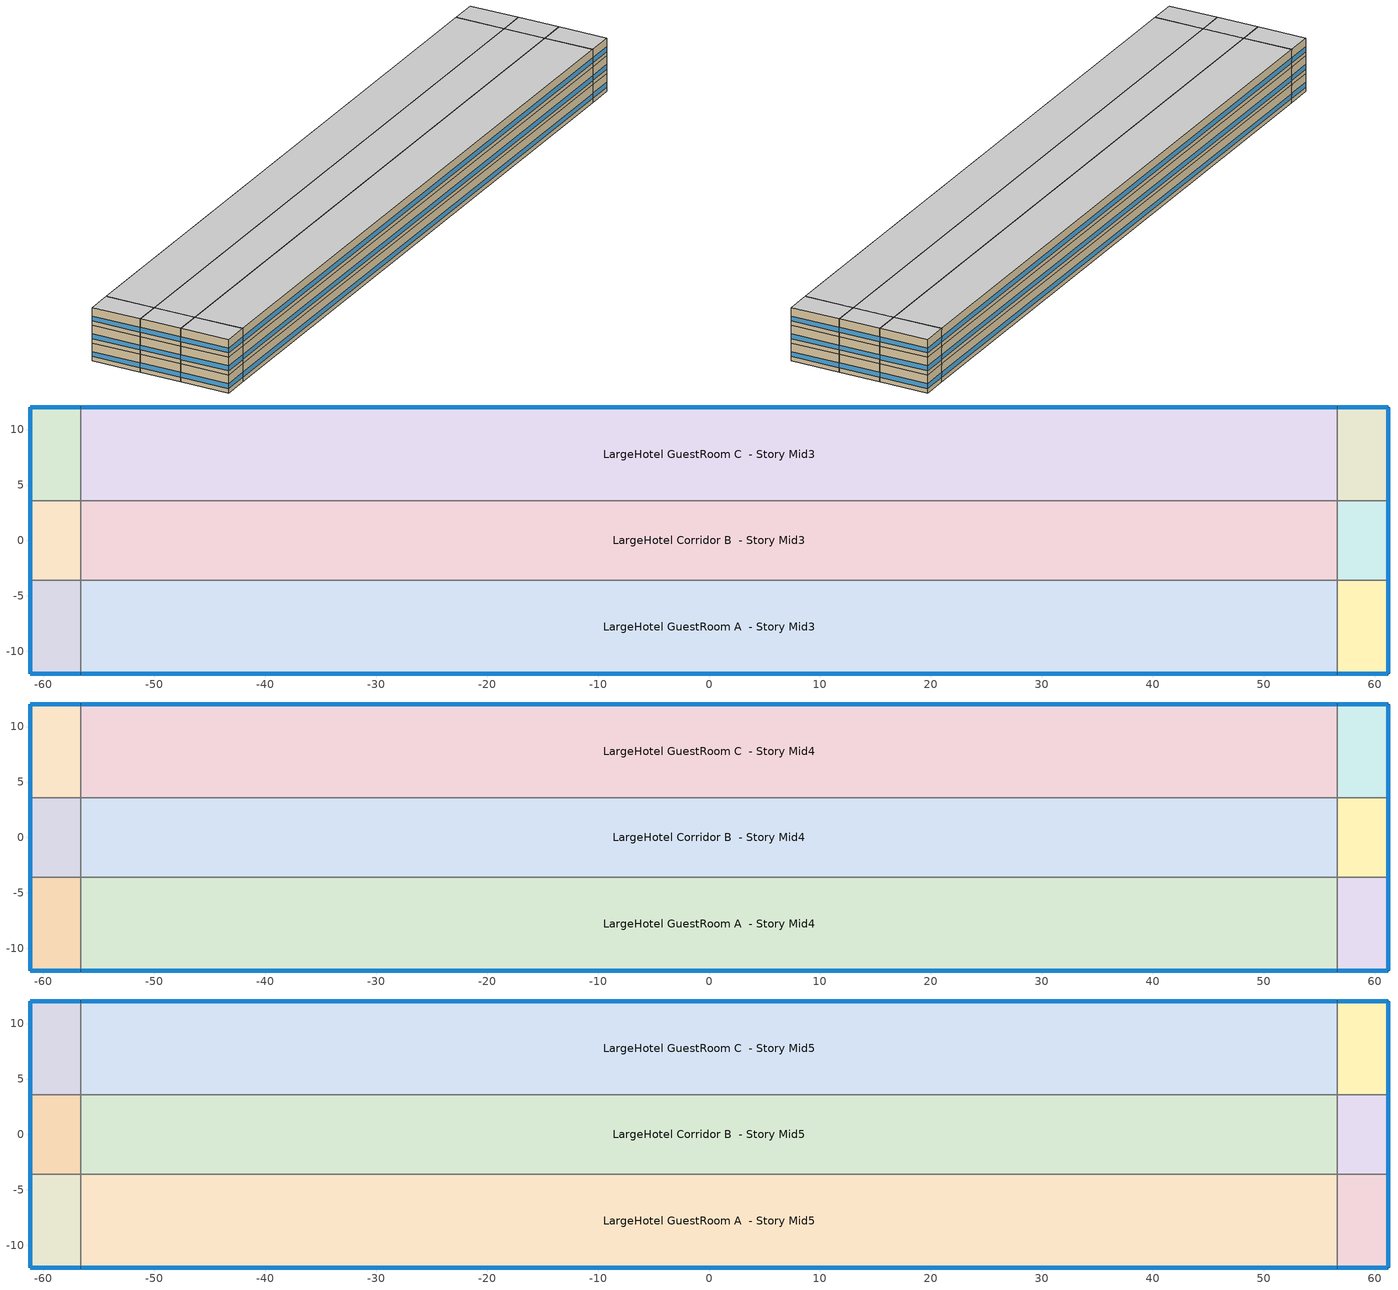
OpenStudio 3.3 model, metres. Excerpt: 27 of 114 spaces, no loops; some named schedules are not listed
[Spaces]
LargeHotel GuestRoom A end_a - Story Mid3
 floor adiabatic (LargeHotel Interior Floor): -61.2,-12 -61.2,-3.57 -56.62,-3.57 -56.62,-12 z9.14
 wall outside: -61.2,-3.57 -61.2,-12 -56.62,-12 z9.14:12.19
 wall to LargeHotel Corridor B end_a - Story Mid3: -56.62,-3.57 -61.2,-3.57 z9.14:12.19
 wall to LargeHotel GuestRoom A  - Story Mid3: -56.62,-12 -56.62,-3.57 z9.14:12.19
 window: -61.2,-3.6 -61.2,-11.97 z9.91:10.73; -61.17,-12 -56.65,-12 z9.91:10.74
 ceiling adiabatic (LargeHotel Interior Ceiling): -56.62,-12 -56.62,-3.57 -61.2,-3.57 -61.2,-12 z12.19
LargeHotel Corridor B end_a - Story Mid3
 floor adiabatic (LargeHotel Interior Floor): -61.2,-3.57 -61.2,3.57 -56.62,3.57 -56.62,-3.57 z9.14
 wall outside: -61.2,3.57 -61.2,-3.57 z9.14:12.19
 wall to LargeHotel GuestRoom C end_a - Story Mid3: -56.62,3.57 -61.2,3.57 z9.14:12.19
 wall to LargeHotel Corridor B  - Story Mid3: -56.62,-3.57 -56.62,3.57 z9.14:12.19
 window: -61.2,3.54 -61.2,-3.54 z9.91:10.73
 ceiling adiabatic (LargeHotel Interior Ceiling): -56.62,-3.57 -56.62,3.57 -61.2,3.57 -61.2,-3.57 z12.19
LargeHotel GuestRoom C end_a - Story Mid3
 floor adiabatic (LargeHotel Interior Floor): -61.2,3.57 -61.2,12 -56.62,12 -56.62,3.57 z9.14
 wall outside: -56.62,12 -61.2,12 -61.2,3.57 z9.14:12.19
 wall to LargeHotel GuestRoom C  - Story Mid3: -56.62,3.57 -56.62,12 z9.14:12.19
 window: -61.2,11.97 -61.2,3.6 z9.91:10.73; -56.65,12 -61.17,12 z9.91:10.74
 ceiling adiabatic (LargeHotel Interior Ceiling): -56.62,3.57 -56.62,12 -61.2,12 -61.2,3.57 z12.19
LargeHotel GuestRoom A  - Story Mid3
 floor adiabatic (LargeHotel Interior Floor): -56.62,-12 -56.62,-3.57 56.62,-3.57 56.62,-12 z9.14
 wall outside: -56.62,-12 56.62,-12 z9.14:12.19
 wall to LargeHotel Corridor B  - Story Mid3: 56.62,-3.57 -56.62,-3.57 z9.14:12.19
 wall to LargeHotel GuestRoom A end_b - Story Mid3: 56.62,-12 56.62,-3.57 z9.14:12.19
 window: -56.6,-12 56.6,-12 z9.91:10.73
 ceiling adiabatic (LargeHotel Interior Ceiling): 56.62,-12 56.62,-3.57 -56.62,-3.57 -56.62,-12 z12.19
LargeHotel Corridor B  - Story Mid3
 floor adiabatic (LargeHotel Interior Floor): -56.62,-3.57 -56.62,3.57 56.62,3.57 56.62,-3.57 z9.14
 wall to LargeHotel GuestRoom C  - Story Mid3: 56.62,3.57 -56.62,3.57 z9.14:12.19
 wall to LargeHotel Corridor B end_b - Story Mid3: 56.62,-3.57 56.62,3.57 z9.14:12.19
 ceiling adiabatic (LargeHotel Interior Ceiling): 56.62,-3.57 56.62,3.57 -56.62,3.57 -56.62,-3.57 z12.19
LargeHotel GuestRoom C  - Story Mid3
 floor adiabatic (LargeHotel Interior Floor): -56.62,3.57 -56.62,12 56.62,12 56.62,3.57 z9.14
 wall outside: 56.62,12 -56.62,12 z9.14:12.19
 wall to LargeHotel GuestRoom C end_b - Story Mid3: 56.62,3.57 56.62,12 z9.14:12.19
 window: 56.6,12 -56.6,12 z9.91:10.73
 ceiling adiabatic (LargeHotel Interior Ceiling): 56.62,3.57 56.62,12 -56.62,12 -56.62,3.57 z12.19
LargeHotel GuestRoom A end_b - Story Mid3
 floor adiabatic (LargeHotel Interior Floor): 56.62,-12 56.62,-3.57 61.2,-3.57 61.2,-12 z9.14
 wall outside: 56.62,-12 61.2,-12 61.2,-3.57 z9.14:12.19
 wall to LargeHotel Corridor B end_b - Story Mid3: 61.2,-3.57 56.62,-3.57 z9.14:12.19
 window: 61.2,-11.97 61.2,-3.6 z9.91:10.73; 56.65,-12 61.17,-12 z9.91:10.74
 ceiling adiabatic (LargeHotel Interior Ceiling): 61.2,-12 61.2,-3.57 56.62,-3.57 56.62,-12 z12.19
LargeHotel Corridor B end_b - Story Mid3
 floor adiabatic (LargeHotel Interior Floor): 56.62,-3.57 56.62,3.57 61.2,3.57 61.2,-3.57 z9.14
 wall outside: 61.2,-3.57 61.2,3.57 z9.14:12.19
 wall to LargeHotel GuestRoom C end_b - Story Mid3: 61.2,3.57 56.62,3.57 z9.14:12.19
 window: 61.2,-3.54 61.2,3.54 z9.91:10.73
 ceiling adiabatic (LargeHotel Interior Ceiling): 61.2,-3.57 61.2,3.57 56.62,3.57 56.62,-3.57 z12.19
LargeHotel GuestRoom C end_b - Story Mid3
 floor adiabatic (LargeHotel Interior Floor): 56.62,3.57 56.62,12 61.2,12 61.2,3.57 z9.14
 wall outside: 61.2,3.57 61.2,12 56.62,12 z9.14:12.19
 window: 61.17,12 56.65,12 z9.91:10.74; 61.2,3.6 61.2,11.97 z9.91:10.73
 ceiling adiabatic (LargeHotel Interior Ceiling): 61.2,3.57 61.2,12 56.62,12 56.62,3.57 z12.19
LargeHotel GuestRoom A end_a - Story Mid4
 floor adiabatic (LargeHotel Interior Floor): -61.2,-12 -61.2,-3.57 -56.62,-3.57 -56.62,-12 z12.19
 wall outside: -61.2,-3.57 -61.2,-12 -56.62,-12 z12.19:15.24
 wall to LargeHotel Corridor B end_a - Story Mid4: -56.62,-3.57 -61.2,-3.57 z12.19:15.24
 wall to LargeHotel GuestRoom A  - Story Mid4: -56.62,-12 -56.62,-3.57 z12.19:15.24
 window: -61.2,-3.6 -61.2,-11.97 z12.95:13.78; -61.17,-12 -56.65,-12 z12.95:13.79
 ceiling adiabatic (LargeHotel Interior Ceiling): -56.62,-12 -56.62,-3.57 -61.2,-3.57 -61.2,-12 z15.24
LargeHotel Corridor B end_a - Story Mid4
 floor adiabatic (LargeHotel Interior Floor): -61.2,-3.57 -61.2,3.57 -56.62,3.57 -56.62,-3.57 z12.19
 wall outside: -61.2,3.57 -61.2,-3.57 z12.19:15.24
 wall to LargeHotel GuestRoom C end_a - Story Mid4: -56.62,3.57 -61.2,3.57 z12.19:15.24
 wall to LargeHotel Corridor B  - Story Mid4: -56.62,-3.57 -56.62,3.57 z12.19:15.24
 window: -61.2,3.54 -61.2,-3.54 z12.95:13.78
 ceiling adiabatic (LargeHotel Interior Ceiling): -56.62,-3.57 -56.62,3.57 -61.2,3.57 -61.2,-3.57 z15.24
LargeHotel GuestRoom C end_a - Story Mid4
 floor adiabatic (LargeHotel Interior Floor): -61.2,3.57 -61.2,12 -56.62,12 -56.62,3.57 z12.19
 wall outside: -56.62,12 -61.2,12 -61.2,3.57 z12.19:15.24
 wall to LargeHotel GuestRoom C  - Story Mid4: -56.62,3.57 -56.62,12 z12.19:15.24
 window: -61.2,11.97 -61.2,3.6 z12.95:13.78; -56.65,12 -61.17,12 z12.95:13.79
 ceiling adiabatic (LargeHotel Interior Ceiling): -56.62,3.57 -56.62,12 -61.2,12 -61.2,3.57 z15.24
LargeHotel GuestRoom A  - Story Mid4
 floor adiabatic (LargeHotel Interior Floor): -56.62,-12 -56.62,-3.57 56.62,-3.57 56.62,-12 z12.19
 wall outside: -56.62,-12 56.62,-12 z12.19:15.24
 wall to LargeHotel Corridor B  - Story Mid4: 56.62,-3.57 -56.62,-3.57 z12.19:15.24
 wall to LargeHotel GuestRoom A end_b - Story Mid4: 56.62,-12 56.62,-3.57 z12.19:15.24
 window: -56.6,-12 56.6,-12 z12.95:13.78
 ceiling adiabatic (LargeHotel Interior Ceiling): 56.62,-12 56.62,-3.57 -56.62,-3.57 -56.62,-12 z15.24
LargeHotel Corridor B  - Story Mid4
 floor adiabatic (LargeHotel Interior Floor): -56.62,-3.57 -56.62,3.57 56.62,3.57 56.62,-3.57 z12.19
 wall to LargeHotel GuestRoom C  - Story Mid4: 56.62,3.57 -56.62,3.57 z12.19:15.24
 wall to LargeHotel Corridor B end_b - Story Mid4: 56.62,-3.57 56.62,3.57 z12.19:15.24
 ceiling adiabatic (LargeHotel Interior Ceiling): 56.62,-3.57 56.62,3.57 -56.62,3.57 -56.62,-3.57 z15.24
LargeHotel GuestRoom C  - Story Mid4
 floor adiabatic (LargeHotel Interior Floor): -56.62,3.57 -56.62,12 56.62,12 56.62,3.57 z12.19
 wall outside: 56.62,12 -56.62,12 z12.19:15.24
 wall to LargeHotel GuestRoom C end_b - Story Mid4: 56.62,3.57 56.62,12 z12.19:15.24
 window: 56.6,12 -56.6,12 z12.95:13.78
 ceiling adiabatic (LargeHotel Interior Ceiling): 56.62,3.57 56.62,12 -56.62,12 -56.62,3.57 z15.24
LargeHotel GuestRoom A end_b - Story Mid4
 floor adiabatic (LargeHotel Interior Floor): 56.62,-12 56.62,-3.57 61.2,-3.57 61.2,-12 z12.19
 wall outside: 56.62,-12 61.2,-12 61.2,-3.57 z12.19:15.24
 wall to LargeHotel Corridor B end_b - Story Mid4: 61.2,-3.57 56.62,-3.57 z12.19:15.24
 window: 56.65,-12 61.17,-12 z12.95:13.79; 61.2,-11.97 61.2,-3.6 z12.95:13.78
 ceiling adiabatic (LargeHotel Interior Ceiling): 61.2,-12 61.2,-3.57 56.62,-3.57 56.62,-12 z15.24
LargeHotel Corridor B end_b - Story Mid4
 floor adiabatic (LargeHotel Interior Floor): 56.62,-3.57 56.62,3.57 61.2,3.57 61.2,-3.57 z12.19
 wall outside: 61.2,-3.57 61.2,3.57 z12.19:15.24
 wall to LargeHotel GuestRoom C end_b - Story Mid4: 61.2,3.57 56.62,3.57 z12.19:15.24
 window: 61.2,-3.54 61.2,3.54 z12.95:13.78
 ceiling adiabatic (LargeHotel Interior Ceiling): 61.2,-3.57 61.2,3.57 56.62,3.57 56.62,-3.57 z15.24
LargeHotel GuestRoom C end_b - Story Mid4
 floor adiabatic (LargeHotel Interior Floor): 56.62,3.57 56.62,12 61.2,12 61.2,3.57 z12.19
 wall outside: 61.2,3.57 61.2,12 56.62,12 z12.19:15.24
 window: 61.17,12 56.65,12 z12.95:13.79; 61.2,3.6 61.2,11.97 z12.95:13.78
 ceiling adiabatic (LargeHotel Interior Ceiling): 61.2,3.57 61.2,12 56.62,12 56.62,3.57 z15.24
LargeHotel GuestRoom A end_a - Story Mid5
 floor adiabatic (LargeHotel Interior Floor): -61.2,-12 -61.2,-3.57 -56.62,-3.57 -56.62,-12 z15.24
 wall outside: -61.2,-3.57 -61.2,-12 -56.62,-12 z15.24:18.29
 wall to LargeHotel Corridor B end_a - Story Mid5: -56.62,-3.57 -61.2,-3.57 z15.24:18.29
 wall to LargeHotel GuestRoom A  - Story Mid5: -56.62,-12 -56.62,-3.57 z15.24:18.29
 window: -61.2,-3.6 -61.2,-11.97 / -61.17,-12 -56.65,-12 z16:16.83
 ceiling adiabatic (LargeHotel Interior Ceiling): -56.62,-12 -56.62,-3.57 -61.2,-3.57 -61.2,-12 z18.29
LargeHotel Corridor B end_a - Story Mid5
 floor adiabatic (LargeHotel Interior Floor): -61.2,-3.57 -61.2,3.57 -56.62,3.57 -56.62,-3.57 z15.24
 wall outside: -61.2,3.57 -61.2,-3.57 z15.24:18.29
 wall to LargeHotel GuestRoom C end_a - Story Mid5: -56.62,3.57 -61.2,3.57 z15.24:18.29
 wall to LargeHotel Corridor B  - Story Mid5: -56.62,-3.57 -56.62,3.57 z15.24:18.29
 window: -61.2,3.54 -61.2,-3.54 z16:16.83
 ceiling adiabatic (LargeHotel Interior Ceiling): -56.62,-3.57 -56.62,3.57 -61.2,3.57 -61.2,-3.57 z18.29
LargeHotel GuestRoom C end_a - Story Mid5
 floor adiabatic (LargeHotel Interior Floor): -61.2,3.57 -61.2,12 -56.62,12 -56.62,3.57 z15.24
 wall outside: -56.62,12 -61.2,12 -61.2,3.57 z15.24:18.29
 wall to LargeHotel GuestRoom C  - Story Mid5: -56.62,3.57 -56.62,12 z15.24:18.29
 window: -61.2,11.97 -61.2,3.6 / -56.65,12 -61.17,12 z16:16.83
 ceiling adiabatic (LargeHotel Interior Ceiling): -56.62,3.57 -56.62,12 -61.2,12 -61.2,3.57 z18.29
LargeHotel GuestRoom A  - Story Mid5
 floor adiabatic (LargeHotel Interior Floor): -56.62,-12 -56.62,-3.57 56.62,-3.57 56.62,-12 z15.24
 wall outside: -56.62,-12 56.62,-12 z15.24:18.29
 wall to LargeHotel Corridor B  - Story Mid5: 56.62,-3.57 -56.62,-3.57 z15.24:18.29
 wall to LargeHotel GuestRoom A end_b - Story Mid5: 56.62,-12 56.62,-3.57 z15.24:18.29
 window: -56.6,-12 56.6,-12 z16:16.83
 ceiling adiabatic (LargeHotel Interior Ceiling): 56.62,-12 56.62,-3.57 -56.62,-3.57 -56.62,-12 z18.29
LargeHotel Corridor B  - Story Mid5
 floor adiabatic (LargeHotel Interior Floor): -56.62,-3.57 -56.62,3.57 56.62,3.57 56.62,-3.57 z15.24
 wall to LargeHotel GuestRoom C  - Story Mid5: 56.62,3.57 -56.62,3.57 z15.24:18.29
 wall to LargeHotel Corridor B end_b - Story Mid5: 56.62,-3.57 56.62,3.57 z15.24:18.29
 ceiling adiabatic (LargeHotel Interior Ceiling): 56.62,-3.57 56.62,3.57 -56.62,3.57 -56.62,-3.57 z18.29
LargeHotel GuestRoom C  - Story Mid5
 floor adiabatic (LargeHotel Interior Floor): -56.62,3.57 -56.62,12 56.62,12 56.62,3.57 z15.24
 wall outside: 56.62,12 -56.62,12 z15.24:18.29
 wall to LargeHotel GuestRoom C end_b - Story Mid5: 56.62,3.57 56.62,12 z15.24:18.29
 window: 56.6,12 -56.6,12 z16:16.83
 ceiling adiabatic (LargeHotel Interior Ceiling): 56.62,3.57 56.62,12 -56.62,12 -56.62,3.57 z18.29
LargeHotel GuestRoom A end_b - Story Mid5
 floor adiabatic (LargeHotel Interior Floor): 56.62,-12 56.62,-3.57 61.2,-3.57 61.2,-12 z15.24
 wall outside: 56.62,-12 61.2,-12 61.2,-3.57 z15.24:18.29
 wall to LargeHotel Corridor B end_b - Story Mid5: 61.2,-3.57 56.62,-3.57 z15.24:18.29
 window: 56.65,-12 61.17,-12 / 61.2,-11.97 61.2,-3.6 z16:16.83
 ceiling adiabatic (LargeHotel Interior Ceiling): 61.2,-12 61.2,-3.57 56.62,-3.57 56.62,-12 z18.29
LargeHotel Corridor B end_b - Story Mid5
 floor adiabatic (LargeHotel Interior Floor): 56.62,-3.57 56.62,3.57 61.2,3.57 61.2,-3.57 z15.24
 wall outside: 61.2,-3.57 61.2,3.57 z15.24:18.29
 wall to LargeHotel GuestRoom C end_b - Story Mid5: 61.2,3.57 56.62,3.57 z15.24:18.29
 window: 61.2,-3.54 61.2,3.54 z16:16.83
 ceiling adiabatic (LargeHotel Interior Ceiling): 61.2,-3.57 61.2,3.57 56.62,3.57 56.62,-3.57 z18.29
LargeHotel GuestRoom C end_b - Story Mid5
 floor adiabatic (LargeHotel Interior Floor): 56.62,3.57 56.62,12 61.2,12 61.2,3.57 z15.24
 wall outside: 61.2,3.57 61.2,12 56.62,12 z15.24:18.29
 window: 61.2,3.6 61.2,11.97 / 61.17,12 56.65,12 z16:16.83
 ceiling adiabatic (LargeHotel Interior Ceiling): 61.2,3.57 61.2,12 56.62,12 56.62,3.57 z18.29
[Site]
Buffalo Niagara Intl Ap_NY_USA: Latitude {deg}=42.93; Longitude {deg}=-78.73; Time Zone {hr}=-5; Elevation {m}=215; Terrain=City
[Site:WaterMainsTemperature]
Calculation Method=Correlation; Annual Average Outdoor Air Temperature {C}=8.96667; Maximum Difference In Monthly Average Outdoor Air Temperatures {deltaC}=26.2
[SizingPeriod:DesignDay] Barometric Pressure {Pa}=98769; Rain Indicator=No; Snow Indicator=No; Day of Month=21; Daylight Saving Time Indicator=No; Humidity Condition Type=Wetbulb; Dry-Bulb Temperature Range Modifier Type=DefaultMultipliers
Name | Maximum Dry-Bulb Temperature {C} | Daily Dry-Bulb Temperature Range {deltaC} | Wind Speed {m/s} | Wind Direction {deg} | Month | Day Type | Wetbulb or DewPoint at Maximum Dry-Bulb {C} | Solar Model Indicator | ASHRAE Clear Sky Optical Depth for Beam Irradiance | ASHRAE Clear Sky Optical Depth for Diffuse Irradiance | Sky Clearness
Buffalo Niagara Intl Ap Ann Clg .4% Condns DB=>MWB 1 | 30.3 | 9.3 | 5.7 | 240 | 7 | SummerDesignDay | 21.8 | ASHRAETau | 0.462 | 2.001
Buffalo Niagara Intl Ap Ann Clg .4% Condns WB=>MDB 1 | 27.8 | 9.3 | 5.7 | 240 | 7 | SummerDesignDay | 23.8 | ASHRAETau | 0.462 | 2.001
Buffalo Niagara Intl Ap Ann Htg 99.6% Condns DB 1 | -16.3 | 0 | 5.1 | 270 | 1 | WinterDesignDay | -16.3 | ASHRAEClearSky |  |  | 0
[ClimateZones]
Climate Zone Institution Name 1=ASHRAE; Climate Zone Document Name 1=ANSI/ASHRAE Standard 169; Climate Zone Document Year 1=2006; Climate Zone Value 1=6A
[Building]
90.1-2013|LargeHotel: Default Construction Set=Res 90.1-2013 - LrgHotel - ASHRAE 169-2013-6A; Standards Building Type=LargeHotel
[Site:GroundTemperature:FCfactorMethod]
January Ground Temperature {C}=7.4; February Ground Temperature {C}=-0; March Ground Temperature {C}=-7.6; April Ground Temperature {C}=-12.6; May Ground Temperature {C}=-7.7; June Ground Temperature {C}=0.3; July Ground Temperature {C}=7; August Ground Temperature {C}=14.2; September Ground Temperature {C}=19.2; October Ground Temperature {C}=20.9; November Ground Temperature {C}=20; December Ground Temperature {C}=15.4
[DefaultConstructionSet]
Res 90.1-2013 - LrgHotel - ASHRAE 169-2013-6A: Default Exterior Surface Constructions=Default Surface Constructions 1; Default Interior Surface Constructions=Default Surface Constructions 2; Default Ground Contact Surface Constructions=Default Surface Constructions 3; Default Exterior SubSurface Constructions=Default Sub Surface Constructions 1; Default Interior SubSurface Constructions=Default Sub Surface Constructions 2; Interior Partition Construction=Typical Interior Partition
[DefaultSurfaceConstructions]
Name | Floor Construction | Wall Construction | Roof Ceiling Construction
Default Surface Constructions 1 | Typical Insulated Exterior Mass Floor R-19.61 | Typical Insulated Exterior Mass Wall R-12.5 | Typical IEAD Roof R-31.25
Default Surface Constructions 2 | LargeHotel Interior Floor | LargeHotel Interior Wall | LargeHotel Interior Ceiling
Default Surface Constructions 3 | Typical Insulated Carpeted 8in Slab Floor | Typical Insulated Basement Mass Wall
[Construction]
Typical Insulated Exterior Mass Floor R-19.61: Typical Insulation R-17.04, 4 in. Normalweight Concrete Floor, Typical Carpet Pad
Typical Insulated Exterior Mass Wall R-12.5: 1IN Stucco, 8IN CONCRETE HW RefBldg, Typical Insulation R-10.11, 1/2IN Gypsum
Typical IEAD Roof R-31.25: Roof Membrane, Typical Insulation R-30.13, Metal Roof Surface
LargeHotel Interior Floor: G01 13mm gypsum board, Nonres_Floor_Insulation, 100mm Normalweight concrete floor, CP02 CARPET PAD
LargeHotel Interior Wall: G01 13mm gypsum board, G01 13mm gypsum board
LargeHotel Interior Ceiling: CP02 CARPET PAD, 100mm Normalweight concrete floor, Nonres_Floor_Insulation, G01 13mm gypsum board
Typical Insulated Carpeted 8in Slab Floor: 8 in. Normalweight Concrete Floor, Typical Carpet Pad
Typical Insulated Basement Mass Wall: 8 in. Concrete Block Basement Wall
U 0.48 SHGC 0.40 Dbl Ref-D Clr 6mm/13mm: REF D CLEAR 6MM, AIR 13MM, CLEAR 6MM
Typical Insulated Metal Door R-2.0: F08 Metal surface, Typical Insulation R-1.15
U 0.44 SHGC 0.26 Dbl Ref-B-H Clr 6mm/13mm Air: REF B CLEAR HI 6MM, AIR 13MM, CLEAR 6MM
Typical Overhead Door R-2.0: Typical Insulation R-1.15 1
Window_U_0.50_SHGC_0.40_Skylight_Frame_Width_0.430_in: Glass_2052_LayerAvg, Gap_1_W_0_0038, Glass_2027F_LayerAvg
Typical Interior Window: Clear 3mm
Typical Interior Door; Typical Interior Partition: G05 25mm wood
InteriorFurnishings 1: Std Wood 6inch 1
[Material:NoMass] Roughness=Smooth; Thermal Absorptance=0.9; Solar Absorptance=0.7
Name | Thermal Resistance {m2-K/W} | Visible Absorptance
Typical Insulation R-17.04 | 3.00072 | 0.7
Typical Carpet Pad; CP02 CARPET PAD | 0.21648 | 0.8
Typical Insulation R-10.11 | 1.78074 | 0.7
Typical Insulation R-30.13 | 5.30668 | 0.7
Nonres_Floor_Insulation | 2.88292 | 0.7
Typical Insulation R-1.15 | 0.202509 | 0.7
Typical Insulation R-1.15 1 | 0.202527 | 0.7
[Material] Thermal Absorptance=0.9
Name | Roughness | Thickness {m} | Conductivity {W/m-K} | Density {kg/m3} | Specific Heat {J/kg-K} | Solar Absorptance | Visible Absorptance
4 in. Normalweight Concrete Floor | MediumRough | 0.1016 | 2.31 | 2322 | 832 | 0.7 | 0.7
1IN Stucco | Smooth | 0.0253 | 0.6918 | 1858 | 837 | 0.7 | 0.92
8IN CONCRETE HW RefBldg | Rough | 0.2032 | 1.311 | 2240 | 836.8 | 0.7 | 0.7
1/2IN Gypsum | Smooth | 0.0127 | 0.16 | 784.9 | 830 | 0.4 | 0.4
Roof Membrane | VeryRough | 0.0095 | 0.16 | 1121.29 | 1460 | 0.7 | 0.7
Metal Roof Surface; F08 Metal surface | Smooth | 0.0008 | 45.28 | 7824 | 500 | 0.7 | 0.7
G01 13mm gypsum board | Smooth | 0.0127 | 0.160031 | 800.001 | 1090.73 | 0.7 | 0.5
100mm Normalweight concrete floor | MediumRough | 0.1016 | 2.31045 | 2322 | 832.557 | 0.7 | 0.7
8 in. Normalweight Concrete Floor | MediumRough | 0.2032 | 2.31 | 2322 | 832 | 0.7 | 0.7
8 in. Concrete Block Basement Wall | MediumRough | 0.2032 | 1.326 | 1842 | 912 | 0.7 | 0.7
G05 25mm wood | MediumSmooth | 0.0254 | 0.15 | 608 | 1630 | 0.5 | 0.5
Std Wood 6inch 1 | MediumSmooth | 0.15 | 0.12 | 540 | 1210 | 0.7 | 0.7
[DefaultSubSurfaceConstructions]
Name | Fixed Window Construction | Operable Window Construction | Door Construction | Glass Door Construction | Overhead Door Construction | Skylight Construction | Tubular Daylight Dome Construction | Tubular Daylight Diffuser Construction
Default Sub Surface Constructions 1 | U 0.48 SHGC 0.40 Dbl Ref-D Clr 6mm/13mm | U 0.48 SHGC 0.40 Dbl Ref-D Clr 6mm/13mm | Typical Insulated Metal Door R-2.0 | U 0.44 SHGC 0.26 Dbl Ref-B-H Clr 6mm/13mm Air | Typical Overhead Door R-2.0 | Window_U_0.50_SHGC_0.40_Skylight_Frame_Width_0.430_in | Typical Interior Window | Typical Interior Window
Default Sub Surface Constructions 2 | Typical Interior Window | Typical Interior Window | Typical Interior Door
[WindowMaterial:Glazing] Optical Data Type=SpectralAverage; Infrared Transmittance at Normal Incidence=0; Dirt Correction Factor for Solar and Visible Transmittance=1; Solar Diffusing=No
Name | Thickness {m} | Solar Transmittance at Normal Incidence | Front Side Solar Reflectance at Normal Incidence | Back Side Solar Reflectance at Normal Incidence | Visible Transmittance at Normal Incidence | Front Side Visible Reflectance at Normal Incidence | Back Side Visible Reflectance at Normal Incidence | Front Side Infrared Hemispherical Emissivity | Back Side Infrared Hemispherical Emissivity | Conductivity {W/m-K}
REF D CLEAR 6MM | 0.006 | 0.429 | 0.308 | 0.379 | 0.334 | 0.453 | 0.505 | 0.84 | 0.82 | 0.9
CLEAR 6MM | 0.006 | 0.775 | 0.071 | 0.071 | 0.881 | 0.08 | 0.08 | 0.84 | 0.84 | 0.9
REF B CLEAR HI 6MM | 0.006 | 0.24 | 0.16 | 0.32 | 0.3 | 0.16 | 0.29 | 0.84 | 0.6 | 0.9
Glass_2052_LayerAvg | 0.00837 | 0.507767 | 0.054228 | 0.0544931 | 0.586833 | 0.05805 | 0.058397 | 0.84 | 0.84 | 1
Glass_2027F_LayerAvg | 0.004 | 0.369744 | 0.470069 | 0.340935 | 0.765222 | 0.0546 | 0.073741 | 0.03675 | 0.84 | 1
Clear 3mm | 0.003 | 0.837 | 0.075 | 0.075 | 0.898 | 0.081 | 0.081 | 0.84 | 0.84 | 0.9
[WindowMaterial:Gas] Gas Type=Air
Name | Thickness {m}
AIR 13MM | 0.0127
Gap_1_W_0_0038 | 0.0038
[SpaceType] Standards Building Type=LargeHotel
Name | Default Schedule Set | Design Specification Outdoor Air Object | Standards Space Type
LargeHotel Corridor - 90.1-2013 | LargeHotel Corridor Schedule Set | LargeHotel Corridor Ventilation | Corridor
LargeHotel GuestRoom - 90.1-2013 | LargeHotel GuestRoom Schedule Set | LargeHotel GuestRoom Ventilation | GuestRoom
[BuildingStory] Nominal Floor to Floor Height {m}=3.048
Name | Nominal Z Coordinate {m}
Story Mid3 | 9.144
Story Mid4 | 12.192
Story Mid5 | 15.24
[Space]
Name | Space Type | Building Story | Thermal Zone
LargeHotel GuestRoom A end_a - Story Mid3 | LargeHotel GuestRoom - 90.1-2013 | Story Mid3 | Zone LargeHotel GuestRoom A end_a - Story Mid3
LargeHotel Corridor B end_a - Story Mid3 | LargeHotel Corridor - 90.1-2013 | Story Mid3 | Zone LargeHotel Corridor B end_a - Story Mid3
LargeHotel GuestRoom C end_a - Story Mid3 | LargeHotel GuestRoom - 90.1-2013 | Story Mid3 | Zone LargeHotel GuestRoom C end_a - Story Mid3
LargeHotel GuestRoom A  - Story Mid3 | LargeHotel GuestRoom - 90.1-2013 | Story Mid3 | Zone LargeHotel GuestRoom A  - Story Mid3
LargeHotel Corridor B  - Story Mid3 | LargeHotel Corridor - 90.1-2013 | Story Mid3 | Zone LargeHotel Corridor B  - Story Mid3
LargeHotel GuestRoom C  - Story Mid3 | LargeHotel GuestRoom - 90.1-2013 | Story Mid3 | Zone LargeHotel GuestRoom C  - Story Mid3
LargeHotel GuestRoom A end_b - Story Mid3 | LargeHotel GuestRoom - 90.1-2013 | Story Mid3 | Zone LargeHotel GuestRoom A end_b - Story Mid3
LargeHotel Corridor B end_b - Story Mid3 | LargeHotel Corridor - 90.1-2013 | Story Mid3 | Zone LargeHotel Corridor B end_b - Story Mid3
LargeHotel GuestRoom C end_b - Story Mid3 | LargeHotel GuestRoom - 90.1-2013 | Story Mid3 | Zone LargeHotel GuestRoom C end_b - Story Mid3
LargeHotel GuestRoom A end_a - Story Mid4 | LargeHotel GuestRoom - 90.1-2013 | Story Mid4 | Zone LargeHotel GuestRoom A end_a - Story Mid4
LargeHotel Corridor B end_a - Story Mid4 | LargeHotel Corridor - 90.1-2013 | Story Mid4 | Zone LargeHotel Corridor B end_a - Story Mid4
LargeHotel GuestRoom C end_a - Story Mid4 | LargeHotel GuestRoom - 90.1-2013 | Story Mid4 | Zone LargeHotel GuestRoom C end_a - Story Mid4
LargeHotel GuestRoom A  - Story Mid4 | LargeHotel GuestRoom - 90.1-2013 | Story Mid4 | Zone LargeHotel GuestRoom A  - Story Mid4
LargeHotel Corridor B  - Story Mid4 | LargeHotel Corridor - 90.1-2013 | Story Mid4 | Zone LargeHotel Corridor B  - Story Mid4
LargeHotel GuestRoom C  - Story Mid4 | LargeHotel GuestRoom - 90.1-2013 | Story Mid4 | Zone LargeHotel GuestRoom C  - Story Mid4
LargeHotel GuestRoom A end_b - Story Mid4 | LargeHotel GuestRoom - 90.1-2013 | Story Mid4 | Zone LargeHotel GuestRoom A end_b - Story Mid4
LargeHotel Corridor B end_b - Story Mid4 | LargeHotel Corridor - 90.1-2013 | Story Mid4 | Zone LargeHotel Corridor B end_b - Story Mid4
LargeHotel GuestRoom C end_b - Story Mid4 | LargeHotel GuestRoom - 90.1-2013 | Story Mid4 | Zone LargeHotel GuestRoom C end_b - Story Mid4
LargeHotel GuestRoom A end_a - Story Mid5 | LargeHotel GuestRoom - 90.1-2013 | Story Mid5 | Zone LargeHotel GuestRoom A end_a - Story Mid5
LargeHotel Corridor B end_a - Story Mid5 | LargeHotel Corridor - 90.1-2013 | Story Mid5 | Zone LargeHotel Corridor B end_a - Story Mid5
LargeHotel GuestRoom C end_a - Story Mid5 | LargeHotel GuestRoom - 90.1-2013 | Story Mid5 | Zone LargeHotel GuestRoom C end_a - Story Mid5
LargeHotel GuestRoom A  - Story Mid5 | LargeHotel GuestRoom - 90.1-2013 | Story Mid5 | Zone LargeHotel GuestRoom A  - Story Mid5
LargeHotel Corridor B  - Story Mid5 | LargeHotel Corridor - 90.1-2013 | Story Mid5 | Zone LargeHotel Corridor B  - Story Mid5
LargeHotel GuestRoom C  - Story Mid5 | LargeHotel GuestRoom - 90.1-2013 | Story Mid5 | Zone LargeHotel GuestRoom C  - Story Mid5
LargeHotel GuestRoom A end_b - Story Mid5 | LargeHotel GuestRoom - 90.1-2013 | Story Mid5 | Zone LargeHotel GuestRoom A end_b - Story Mid5
LargeHotel Corridor B end_b - Story Mid5 | LargeHotel Corridor - 90.1-2013 | Story Mid5 | Zone LargeHotel Corridor B end_b - Story Mid5
LargeHotel GuestRoom C end_b - Story Mid5 | LargeHotel GuestRoom - 90.1-2013 | Story Mid5 | Zone LargeHotel GuestRoom C end_b - Story Mid5
[ThermalZone] Multiplier=1; Use Ideal Air Loads=No
Name | Primary Daylighting Control | Fraction of Zone Controlled by Primary Daylighting Control | Secondary Daylighting Control | Fraction of Zone Controlled by Secondary Daylighting Control | Thermostat
Zone LargeHotel GuestRoom A end_a - Story Mid3 | LargeHotel GuestRoom A end_a - Story Mid3 Daylt Sensor 1 | 0.471 | LargeHotel GuestRoom A end_a - Story Mid3 Daylt Sensor 2 | 0.34 | LargeHotel GuestRoom - 90.1-2013 Thermostat 8
Zone LargeHotel Corridor B end_a - Story Mid3 |  |  |  |  | LargeHotel Corridor - 90.1-2013 Thermostat 8
Zone LargeHotel GuestRoom C end_a - Story Mid3 | LargeHotel GuestRoom C end_a - Story Mid3 Daylt Sensor 1 | 0.471 | LargeHotel GuestRoom C end_a - Story Mid3 Daylt Sensor 2 | 0.34 | LargeHotel GuestRoom - 90.1-2013 Thermostat 31
Zone LargeHotel GuestRoom A  - Story Mid3 | LargeHotel GuestRoom A  - Story Mid3 Daylt Sensor 1 | 0.188 | LargeHotel GuestRoom A  - Story Mid3 Daylt Sensor 2 | 0.188 | LargeHotel GuestRoom - 90.1-2013 Thermostat 1
Zone LargeHotel Corridor B  - Story Mid3 |  |  |  |  | LargeHotel Corridor - 90.1-2013 Thermostat 1
Zone LargeHotel GuestRoom C  - Story Mid3 | LargeHotel GuestRoom C  - Story Mid3 Daylt Sensor 1 | 0.188 | LargeHotel GuestRoom C  - Story Mid3 Daylt Sensor 2 | 0.188 | LargeHotel GuestRoom - 90.1-2013 Thermostat 24
Zone LargeHotel GuestRoom A end_b - Story Mid3 | LargeHotel GuestRoom A end_b - Story Mid3 Daylt Sensor 1 | 0.471 | LargeHotel GuestRoom A end_b - Story Mid3 Daylt Sensor 2 | 0.34 | LargeHotel GuestRoom - 90.1-2013 Thermostat 16
Zone LargeHotel Corridor B end_b - Story Mid3 |  |  |  |  | LargeHotel Corridor - 90.1-2013 Thermostat 16
Zone LargeHotel GuestRoom C end_b - Story Mid3 | LargeHotel GuestRoom C end_b - Story Mid3 Daylt Sensor 1 | 0.471 | LargeHotel GuestRoom C end_b - Story Mid3 Daylt Sensor 2 | 0.34 | LargeHotel GuestRoom - 90.1-2013 Thermostat 39
Zone LargeHotel GuestRoom A end_a - Story Mid4 | LargeHotel GuestRoom A end_a - Story Mid4 Daylt Sensor 1 | 0.471 | LargeHotel GuestRoom A end_a - Story Mid4 Daylt Sensor 2 | 0.34 | LargeHotel GuestRoom - 90.1-2013 Thermostat 9
Zone LargeHotel Corridor B end_a - Story Mid4 |  |  |  |  | LargeHotel Corridor - 90.1-2013 Thermostat 9
Zone LargeHotel GuestRoom C end_a - Story Mid4 | LargeHotel GuestRoom C end_a - Story Mid4 Daylt Sensor 1 | 0.471 | LargeHotel GuestRoom C end_a - Story Mid4 Daylt Sensor 2 | 0.34 | LargeHotel GuestRoom - 90.1-2013 Thermostat 32
Zone LargeHotel GuestRoom A  - Story Mid4 | LargeHotel GuestRoom A  - Story Mid4 Daylt Sensor 1 | 0.188 | LargeHotel GuestRoom A  - Story Mid4 Daylt Sensor 2 | 0.188 | LargeHotel GuestRoom - 90.1-2013 Thermostat 2
Zone LargeHotel Corridor B  - Story Mid4 |  |  |  |  | LargeHotel Corridor - 90.1-2013 Thermostat 2
Zone LargeHotel GuestRoom C  - Story Mid4 | LargeHotel GuestRoom C  - Story Mid4 Daylt Sensor 1 | 0.188 | LargeHotel GuestRoom C  - Story Mid4 Daylt Sensor 2 | 0.188 | LargeHotel GuestRoom - 90.1-2013 Thermostat 25
Zone LargeHotel GuestRoom A end_b - Story Mid4 | LargeHotel GuestRoom A end_b - Story Mid4 Daylt Sensor 1 | 0.471 | LargeHotel GuestRoom A end_b - Story Mid4 Daylt Sensor 2 | 0.34 | LargeHotel GuestRoom - 90.1-2013 Thermostat 17
Zone LargeHotel Corridor B end_b - Story Mid4 |  |  |  |  | LargeHotel Corridor - 90.1-2013 Thermostat 17
Zone LargeHotel GuestRoom C end_b - Story Mid4 | LargeHotel GuestRoom C end_b - Story Mid4 Daylt Sensor 1 | 0.471 | LargeHotel GuestRoom C end_b - Story Mid4 Daylt Sensor 2 | 0.34 | LargeHotel GuestRoom - 90.1-2013 Thermostat 40
Zone LargeHotel GuestRoom A end_a - Story Mid5 | LargeHotel GuestRoom A end_a - Story Mid5 Daylt Sensor 1 | 0.471 | LargeHotel GuestRoom A end_a - Story Mid5 Daylt Sensor 2 | 0.34 | LargeHotel GuestRoom - 90.1-2013 Thermostat 10
Zone LargeHotel Corridor B end_a - Story Mid5 |  |  |  |  | LargeHotel Corridor - 90.1-2013 Thermostat 10
Zone LargeHotel GuestRoom C end_a - Story Mid5 | LargeHotel GuestRoom C end_a - Story Mid5 Daylt Sensor 1 | 0.471 | LargeHotel GuestRoom C end_a - Story Mid5 Daylt Sensor 2 | 0.34 | LargeHotel GuestRoom - 90.1-2013 Thermostat 33
Zone LargeHotel GuestRoom A  - Story Mid5 | LargeHotel GuestRoom A  - Story Mid5 Daylt Sensor 1 | 0.188 | LargeHotel GuestRoom A  - Story Mid5 Daylt Sensor 2 | 0.188 | LargeHotel GuestRoom - 90.1-2013 Thermostat 3
Zone LargeHotel Corridor B  - Story Mid5 |  |  |  |  | LargeHotel Corridor - 90.1-2013 Thermostat 3
Zone LargeHotel GuestRoom C  - Story Mid5 | LargeHotel GuestRoom C  - Story Mid5 Daylt Sensor 1 | 0.188 | LargeHotel GuestRoom C  - Story Mid5 Daylt Sensor 2 | 0.188 | LargeHotel GuestRoom - 90.1-2013 Thermostat 26
Zone LargeHotel GuestRoom A end_b - Story Mid5 | LargeHotel GuestRoom A end_b - Story Mid5 Daylt Sensor 1 | 0.471 | LargeHotel GuestRoom A end_b - Story Mid5 Daylt Sensor 2 | 0.34 | LargeHotel GuestRoom - 90.1-2013 Thermostat 18
Zone LargeHotel Corridor B end_b - Story Mid5 |  |  |  |  | LargeHotel Corridor - 90.1-2013 Thermostat 18
Zone LargeHotel GuestRoom C end_b - Story Mid5 | LargeHotel GuestRoom C end_b - Story Mid5 Daylt Sensor 1 | 0.471 | LargeHotel GuestRoom C end_b - Story Mid5 Daylt Sensor 2 | 0.34 | LargeHotel GuestRoom - 90.1-2013 Thermostat 41
[People:Definition]
LargeHotel GuestRoom People Definition: Number of People Calculation Method=People/Area; People per Space Floor Area {person/m2}=0.0384272; Fraction Radiant=0.3; Enable ASHRAE 55 Comfort Warnings=Yes; Mean Radiant Temperature Calculation Type=ZoneAveraged; Thermal Comfort Model Type 1=Fanger
[People]
LargeHotel GuestRoom People: People Definition=LargeHotel GuestRoom People Definition; Space or SpaceType=LargeHotel GuestRoom - 90.1-2013; Work Efficiency Schedule=Work Efficiency Schedule; Clothing Insulation Schedule=Clothing Schedule; Air Velocity Schedule=Air Velocity Schedule; Multiplier=1
[Lights:Definition] Design Level Calculation Method=Watts/Area; Fraction Radiant=0.7; Fraction Visible=0.2; Return Air Fraction=0
Name | Watts per Space Floor Area {W/m2}
LargeHotel Corridor Lights Definition | 7.10418
LargeHotel GuestRoom Lights Definition | 9.79516
[Lights] Fraction Replaceable=1
Name | Lights Definition | Space or SpaceType
LargeHotel Corridor Lights | LargeHotel Corridor Lights Definition | LargeHotel Corridor - 90.1-2013
LargeHotel GuestRoom Lights | LargeHotel GuestRoom Lights Definition | LargeHotel GuestRoom - 90.1-2013
[ElectricEquipment:Definition]
LargeHotel GuestRoom Elec Equip Definition: Design Level Calculation Method=Watts/Area; Watts per Space Floor Area {W/m2}=6.74897; Fraction Latent=0; Fraction Radiant=0.5; Fraction Lost=0
[ElectricEquipment]
LargeHotel GuestRoom Elec Equip: Electric Equipment Definition=LargeHotel GuestRoom Elec Equip Definition; Space or SpaceType=LargeHotel GuestRoom - 90.1-2013
[DesignSpecification:OutdoorAir] Outdoor Air Method=Sum; Outdoor Air Flow per Floor Area {m3/s-m2}=0.0003048
Name | Outdoor Air Flow per Person {m3/s-person}
LargeHotel Corridor Ventilation
LargeHotel GuestRoom Ventilation | 0.00235974
[DefaultScheduleSet] People Activity Level Schedule=HotelLarge ACTIVITY_SCH; Infiltration Schedule=HotelLarge INFIL_QUARTER_ON_SCH
Name | Number of People Schedule | Lighting Schedule | Electric Equipment Schedule
LargeHotel Corridor Schedule Set | HotelLarge BLDG_OCC_SCH | HotelLarge BLDG_LIGHT_CORRIDOR_SCH_2013 | HotelLarge BLDG_EQUIP_SCH
LargeHotel GuestRoom Schedule Set | HotelLarge GuestRoom_Occ_Sch | HotelLarge BLDG_LIGHT_GUESTROOM_SCH_2013 | HotelLarge GuestRoom_Eqp_Sch_Adva
[SpaceInfiltration:DesignFlowRate] Schedule=Always On Discrete; Design Flow Rate Calculation Method=Flow/ExteriorArea; Flow per Exterior Surface Area {m3/s-m2}=0.000569573; Constant Term Coefficient=0; Temperature Term Coefficient=0; Velocity Term Coefficient=0.224; Velocity Squared Term Coefficient=0
Name | Space or SpaceType
LargeHotel Corridor B end_a - Story Mid3 Infiltration | LargeHotel Corridor B end_a - Story Mid3
LargeHotel Corridor B end_a - Story Mid4 Infiltration | LargeHotel Corridor B end_a - Story Mid4
LargeHotel Corridor B end_a - Story Mid5 Infiltration | LargeHotel Corridor B end_a - Story Mid5
LargeHotel Corridor B end_b - Story Mid3 Infiltration | LargeHotel Corridor B end_b - Story Mid3
LargeHotel Corridor B end_b - Story Mid4 Infiltration | LargeHotel Corridor B end_b - Story Mid4
LargeHotel Corridor B end_b - Story Mid5 Infiltration | LargeHotel Corridor B end_b - Story Mid5
LargeHotel GuestRoom A  - Story Mid3 Infiltration | LargeHotel GuestRoom A  - Story Mid3
LargeHotel GuestRoom A  - Story Mid4 Infiltration | LargeHotel GuestRoom A  - Story Mid4
LargeHotel GuestRoom A  - Story Mid5 Infiltration | LargeHotel GuestRoom A  - Story Mid5
LargeHotel GuestRoom A end_a - Story Mid3 Infiltration | LargeHotel GuestRoom A end_a - Story Mid3
LargeHotel GuestRoom A end_a - Story Mid4 Infiltration | LargeHotel GuestRoom A end_a - Story Mid4
LargeHotel GuestRoom A end_a - Story Mid5 Infiltration | LargeHotel GuestRoom A end_a - Story Mid5
LargeHotel GuestRoom A end_b - Story Mid3 Infiltration | LargeHotel GuestRoom A end_b - Story Mid3
LargeHotel GuestRoom A end_b - Story Mid4 Infiltration | LargeHotel GuestRoom A end_b - Story Mid4
LargeHotel GuestRoom A end_b - Story Mid5 Infiltration | LargeHotel GuestRoom A end_b - Story Mid5
LargeHotel GuestRoom C  - Story Mid3 Infiltration | LargeHotel GuestRoom C  - Story Mid3
LargeHotel GuestRoom C  - Story Mid4 Infiltration | LargeHotel GuestRoom C  - Story Mid4
LargeHotel GuestRoom C  - Story Mid5 Infiltration | LargeHotel GuestRoom C  - Story Mid5
LargeHotel GuestRoom C end_a - Story Mid3 Infiltration | LargeHotel GuestRoom C end_a - Story Mid3
LargeHotel GuestRoom C end_a - Story Mid4 Infiltration | LargeHotel GuestRoom C end_a - Story Mid4
LargeHotel GuestRoom C end_a - Story Mid5 Infiltration | LargeHotel GuestRoom C end_a - Story Mid5
LargeHotel GuestRoom C end_b - Story Mid3 Infiltration | LargeHotel GuestRoom C end_b - Story Mid3
LargeHotel GuestRoom C end_b - Story Mid4 Infiltration | LargeHotel GuestRoom C end_b - Story Mid4
LargeHotel GuestRoom C end_b - Story Mid5 Infiltration | LargeHotel GuestRoom C end_b - Story Mid5
[Exterior:Lights:Definition]
Name | Design Level {W}
Parking Areas and Drives Def (W/ft^2) | 0.1
Building Facades Def (W/ft^2) | 0.15
Main Entries Def (W/ft) | 30
Other Doors Def (W/ft) | 20
Entry Canopies Def (W/ft^2) | 0.4
[Exterior:Lights] Control Option=AstronomicalClock
Name | Exterior Lights Definition | Schedule | Multiplier
Parking Areas and Drives | Parking Areas and Drives Def (W/ft^2) | Schedule Ruleset 2 | 227289
Building Facades | Building Facades Def (W/ft^2) | Schedule Ruleset 1 | 9605.68
Main Entries | Main Entries Def (W/ft) | Schedule Ruleset 2 | 50.5856
Other Doors | Other Doors Def (W/ft) | Schedule Ruleset 2 | 28.7073
Entry Canopies | Entry Canopies Def (W/ft^2) | Schedule Ruleset 2 | 1620
[Daylighting:Control] Position Z-Coordinate {m}=0.762; Illuminance Setpoint {lux}=375; Lighting Control Type=Stepped; Minimum Input Power Fraction for Continuous Dimming Control=0.3; Minimum Light Output Fraction for Continuous Dimming Control=0.2; Number of Stepped Control Steps=3; Probability Lighting will be Reset When Needed in Manual Stepped Control=1; Maximum Allowable Discomfort Glare Index=22
Name | Space | Position X-Coordinate {m} | Position Y-Coordinate {m}
LargeHotel GuestRoom A  - Story Mid3 Daylt Sensor 1 | LargeHotel GuestRoom A  - Story Mid3 | 56.6241 | 1.04632
LargeHotel GuestRoom A  - Story Mid3 Daylt Sensor 2 | LargeHotel GuestRoom A  - Story Mid3 | 56.6241 | 2.10849
LargeHotel GuestRoom A  - Story Mid4 Daylt Sensor 1 | LargeHotel GuestRoom A  - Story Mid4 | 56.6241 | 1.04632
LargeHotel GuestRoom A  - Story Mid4 Daylt Sensor 2 | LargeHotel GuestRoom A  - Story Mid4 | 56.6241 | 2.10849
LargeHotel GuestRoom A  - Story Mid5 Daylt Sensor 1 | LargeHotel GuestRoom A  - Story Mid5 | 56.6241 | 1.04632
LargeHotel GuestRoom A  - Story Mid5 Daylt Sensor 2 | LargeHotel GuestRoom A  - Story Mid5 | 56.6241 | 2.10849
LargeHotel GuestRoom A end_a - Story Mid3 Daylt Sensor 1 | LargeHotel GuestRoom A end_a - Story Mid3 | 2.286 | 1.05218
LargeHotel GuestRoom A end_a - Story Mid3 Daylt Sensor 2 | LargeHotel GuestRoom A end_a - Story Mid3 | 2.286 | 2.12029
LargeHotel GuestRoom A end_a - Story Mid4 Daylt Sensor 1 | LargeHotel GuestRoom A end_a - Story Mid4 | 2.286 | 1.05218
LargeHotel GuestRoom A end_a - Story Mid4 Daylt Sensor 2 | LargeHotel GuestRoom A end_a - Story Mid4 | 2.286 | 2.12029
LargeHotel GuestRoom A end_a - Story Mid5 Daylt Sensor 1 | LargeHotel GuestRoom A end_a - Story Mid5 | 2.286 | 1.05218
LargeHotel GuestRoom A end_a - Story Mid5 Daylt Sensor 2 | LargeHotel GuestRoom A end_a - Story Mid5 | 2.286 | 2.12029
LargeHotel GuestRoom A end_b - Story Mid3 Daylt Sensor 1 | LargeHotel GuestRoom A end_b - Story Mid3 | 2.286 | 1.05218
LargeHotel GuestRoom A end_b - Story Mid3 Daylt Sensor 2 | LargeHotel GuestRoom A end_b - Story Mid3 | 2.286 | 2.12029
LargeHotel GuestRoom A end_b - Story Mid4 Daylt Sensor 1 | LargeHotel GuestRoom A end_b - Story Mid4 | 2.286 | 1.05218
LargeHotel GuestRoom A end_b - Story Mid4 Daylt Sensor 2 | LargeHotel GuestRoom A end_b - Story Mid4 | 2.286 | 2.12029
LargeHotel GuestRoom A end_b - Story Mid5 Daylt Sensor 1 | LargeHotel GuestRoom A end_b - Story Mid5 | 2.286 | 1.05218
LargeHotel GuestRoom A end_b - Story Mid5 Daylt Sensor 2 | LargeHotel GuestRoom A end_b - Story Mid5 | 2.286 | 2.12029
LargeHotel GuestRoom C  - Story Mid3 Daylt Sensor 1 | LargeHotel GuestRoom C  - Story Mid3 | 56.6241 | 7.38296
LargeHotel GuestRoom C  - Story Mid3 Daylt Sensor 2 | LargeHotel GuestRoom C  - Story Mid3 | 56.6241 | 6.32079
LargeHotel GuestRoom C  - Story Mid4 Daylt Sensor 1 | LargeHotel GuestRoom C  - Story Mid4 | 56.6241 | 7.38296
LargeHotel GuestRoom C  - Story Mid4 Daylt Sensor 2 | LargeHotel GuestRoom C  - Story Mid4 | 56.6241 | 6.32079
LargeHotel GuestRoom C  - Story Mid5 Daylt Sensor 1 | LargeHotel GuestRoom C  - Story Mid5 | 56.6241 | 7.38296
LargeHotel GuestRoom C  - Story Mid5 Daylt Sensor 2 | LargeHotel GuestRoom C  - Story Mid5 | 56.6241 | 6.32079
LargeHotel GuestRoom C end_a - Story Mid3 Daylt Sensor 1 | LargeHotel GuestRoom C end_a - Story Mid3 | 1.04937 | 4.21464
LargeHotel GuestRoom C end_a - Story Mid3 Daylt Sensor 2 | LargeHotel GuestRoom C end_a - Story Mid3 | 2.11463 | 4.21464
LargeHotel GuestRoom C end_a - Story Mid4 Daylt Sensor 1 | LargeHotel GuestRoom C end_a - Story Mid4 | 1.04937 | 4.21464
LargeHotel GuestRoom C end_a - Story Mid4 Daylt Sensor 2 | LargeHotel GuestRoom C end_a - Story Mid4 | 2.11463 | 4.21464
LargeHotel GuestRoom C end_a - Story Mid5 Daylt Sensor 1 | LargeHotel GuestRoom C end_a - Story Mid5 | 1.04937 | 4.21464
LargeHotel GuestRoom C end_a - Story Mid5 Daylt Sensor 2 | LargeHotel GuestRoom C end_a - Story Mid5 | 2.11463 | 4.21464
LargeHotel GuestRoom C end_b - Story Mid3 Daylt Sensor 1 | LargeHotel GuestRoom C end_b - Story Mid3 | 3.52263 | 4.21464
LargeHotel GuestRoom C end_b - Story Mid3 Daylt Sensor 2 | LargeHotel GuestRoom C end_b - Story Mid3 | 2.45737 | 4.21464
LargeHotel GuestRoom C end_b - Story Mid4 Daylt Sensor 1 | LargeHotel GuestRoom C end_b - Story Mid4 | 3.52263 | 4.21464
LargeHotel GuestRoom C end_b - Story Mid4 Daylt Sensor 2 | LargeHotel GuestRoom C end_b - Story Mid4 | 2.45737 | 4.21464
LargeHotel GuestRoom C end_b - Story Mid5 Daylt Sensor 1 | LargeHotel GuestRoom C end_b - Story Mid5 | 3.52263 | 4.21464
LargeHotel GuestRoom C end_b - Story Mid5 Daylt Sensor 2 | LargeHotel GuestRoom C end_b - Story Mid5 | 2.45737 | 4.21464
[ThermostatSetpoint:DualSetpoint]
Name | Heating Setpoint Temperature Schedule | Cooling Setpoint Temperature Schedule
LargeHotel Corridor - 90.1-2013 Thermostat 1; LargeHotel Corridor - 90.1-2013 Thermostat 2; LargeHotel Corridor - 90.1-2013 Thermostat 3; LargeHotel Corridor - 90.1-2013 Thermostat 8; LargeHotel Corridor - 90.1-2013 Thermostat 9; LargeHotel Corridor - 90.1-2013 Thermostat 10; LargeHotel Corridor - 90.1-2013 Thermostat 16; LargeHotel Corridor - 90.1-2013 Thermostat 17; LargeHotel Corridor - 90.1-2013 Thermostat 18 | HotelLarge HTGSETP_SCH | HotelLarge CLGSETP_SCH
LargeHotel GuestRoom - 90.1-2013 Thermostat 1; LargeHotel GuestRoom - 90.1-2013 Thermostat 2; LargeHotel GuestRoom - 90.1-2013 Thermostat 3; LargeHotel GuestRoom - 90.1-2013 Thermostat 8; LargeHotel GuestRoom - 90.1-2013 Thermostat 9; LargeHotel GuestRoom - 90.1-2013 Thermostat 10; LargeHotel GuestRoom - 90.1-2013 Thermostat 16; LargeHotel GuestRoom - 90.1-2013 Thermostat 17; LargeHotel GuestRoom - 90.1-2013 Thermostat 18; LargeHotel GuestRoom - 90.1-2013 Thermostat 24; LargeHotel GuestRoom - 90.1-2013 Thermostat 25; LargeHotel GuestRoom - 90.1-2013 Thermostat 26; LargeHotel GuestRoom - 90.1-2013 Thermostat 31; LargeHotel GuestRoom - 90.1-2013 Thermostat 32; LargeHotel GuestRoom - 90.1-2013 Thermostat 33; LargeHotel GuestRoom - 90.1-2013 Thermostat 39; LargeHotel GuestRoom - 90.1-2013 Thermostat 40; LargeHotel GuestRoom - 90.1-2013 Thermostat 41 | HotelLarge Adva_OccGuestRoom_HtgSP_Sch | HotelLarge Adva_OccGuestRoom_ClgSP_Sch
[InternalMass:Definition]
Internal Mass Definition 2: Construction=InteriorFurnishings 1; Design Level Calculation Method=SurfaceArea/Area; Surface Area per Space Floor Area=2
[InternalMass] Internal Mass Definition=Internal Mass Definition 2; Multiplier=1
Name | Space or SpaceType
LargeHotel GuestRoom A  - Story Mid4 Mass | LargeHotel GuestRoom A  - Story Mid4
LargeHotel Corridor B  - Story Mid5 Mass | LargeHotel Corridor B  - Story Mid5
LargeHotel GuestRoom A  - Story Mid5 Mass | LargeHotel GuestRoom A  - Story Mid5
LargeHotel GuestRoom C end_a - Story Mid5 Mass | LargeHotel GuestRoom C end_a - Story Mid5
LargeHotel Corridor B end_b - Story Mid5 Mass | LargeHotel Corridor B end_b - Story Mid5
LargeHotel GuestRoom A end_b - Story Mid5 Mass | LargeHotel GuestRoom A end_b - Story Mid5
LargeHotel Corridor B  - Story Mid3 Mass | LargeHotel Corridor B  - Story Mid3
LargeHotel Corridor B end_a - Story Mid5 Mass | LargeHotel Corridor B end_a - Story Mid5
LargeHotel GuestRoom C end_a - Story Mid4 Mass | LargeHotel GuestRoom C end_a - Story Mid4
LargeHotel Corridor B end_a - Story Mid4 Mass | LargeHotel Corridor B end_a - Story Mid4
LargeHotel Corridor B  - Story Mid4 Mass | LargeHotel Corridor B  - Story Mid4
LargeHotel GuestRoom C end_b - Story Mid3 Mass | LargeHotel GuestRoom C end_b - Story Mid3
LargeHotel GuestRoom C  - Story Mid5 Mass | LargeHotel GuestRoom C  - Story Mid5
LargeHotel Corridor B end_b - Story Mid3 Mass | LargeHotel Corridor B end_b - Story Mid3
LargeHotel GuestRoom A end_b - Story Mid3 Mass | LargeHotel GuestRoom A end_b - Story Mid3
LargeHotel GuestRoom C  - Story Mid3 Mass | LargeHotel GuestRoom C  - Story Mid3
LargeHotel GuestRoom A  - Story Mid3 Mass | LargeHotel GuestRoom A  - Story Mid3
LargeHotel GuestRoom A end_a - Story Mid3 Mass | LargeHotel GuestRoom A end_a - Story Mid3
LargeHotel GuestRoom C end_b - Story Mid5 Mass | LargeHotel GuestRoom C end_b - Story Mid5
LargeHotel GuestRoom A end_a - Story Mid5 Mass | LargeHotel GuestRoom A end_a - Story Mid5
LargeHotel GuestRoom A end_b - Story Mid4 Mass | LargeHotel GuestRoom A end_b - Story Mid4
LargeHotel GuestRoom C end_a - Story Mid3 Mass | LargeHotel GuestRoom C end_a - Story Mid3
LargeHotel Corridor B end_a - Story Mid3 Mass | LargeHotel Corridor B end_a - Story Mid3
LargeHotel Corridor B end_b - Story Mid4 Mass | LargeHotel Corridor B end_b - Story Mid4
LargeHotel GuestRoom C  - Story Mid4 Mass | LargeHotel GuestRoom C  - Story Mid4
LargeHotel GuestRoom A end_a - Story Mid4 Mass | LargeHotel GuestRoom A end_a - Story Mid4
LargeHotel GuestRoom C end_b - Story Mid4 Mass | LargeHotel GuestRoom C end_b - Story Mid4
[Schedule:Ruleset]
Name | Default Day Schedule | Summer Design Day Schedule | Winter Design Day Schedule
Clothing Schedule | Clothing Schedule Default Winter Clothes
Air Velocity Schedule | Air Velocity Schedule Default
Work Efficiency Schedule | Work Efficiency Schedule Default
HotelLarge BLDG_OCC_SCH | HotelLarge BLDG_OCC_SCH Default | HotelLarge BLDG_OCC_SCH Summer Design Day | HotelLarge BLDG_OCC_SCH Winter Design Day
HotelLarge ACTIVITY_SCH | HotelLarge ACTIVITY_SCH Default | HotelLarge ACTIVITY_SCH Summer Design Day | HotelLarge ACTIVITY_SCH Winter Design Day
HotelLarge INFIL_QUARTER_ON_SCH | HotelLarge INFIL_QUARTER_ON_SCH Default | HotelLarge INFIL_QUARTER_ON_SCH Summer Design Day | HotelLarge INFIL_QUARTER_ON_SCH Winter Design Day
HotelLarge BLDG_EQUIP_SCH | HotelLarge BLDG_EQUIP_SCH Default | HotelLarge BLDG_EQUIP_SCH Summer Design Day | HotelLarge BLDG_EQUIP_SCH Winter Design Day
HotelLarge BLDG_LIGHT_CORRIDOR_SCH_2013 | HotelLarge BLDG_LIGHT_CORRIDOR_SCH_2013 Default | HotelLarge BLDG_LIGHT_CORRIDOR_SCH_2013 Summer Design Day | HotelLarge BLDG_LIGHT_CORRIDOR_SCH_2013 Winter Design Day
HotelLarge GuestRoom_Occ_Sch | HotelLarge GuestRoom_Occ_Sch Default | HotelLarge GuestRoom_Occ_Sch Summer Design Day | HotelLarge GuestRoom_Occ_Sch Winter Design Day
HotelLarge BLDG_LIGHT_GUESTROOM_SCH_2013 | HotelLarge BLDG_LIGHT_GUESTROOM_SCH_2013 Default | HotelLarge BLDG_LIGHT_GUESTROOM_SCH_2013 Summer Design Day | HotelLarge BLDG_LIGHT_GUESTROOM_SCH_2013 Winter Design Day
HotelLarge GuestRoom_Eqp_Sch_Adva | HotelLarge GuestRoom_Eqp_Sch_Adva Default | HotelLarge GuestRoom_Eqp_Sch_Adva Summer Design Day | HotelLarge GuestRoom_Eqp_Sch_Adva Winter Design Day
Schedule Ruleset 1 | Schedule Day 29
Schedule Ruleset 2 | Schedule Day 30
HotelLarge HTGSETP_SCH | HotelLarge HTGSETP_SCH Default | HotelLarge HTGSETP_SCH Summer Design Day | HotelLarge HTGSETP_SCH Winter Design Day
HotelLarge CLGSETP_SCH | HotelLarge CLGSETP_SCH Default | HotelLarge CLGSETP_SCH Summer Design Day | HotelLarge CLGSETP_SCH Winter Design Day
HotelLarge Adva_OccGuestRoom_HtgSP_Sch | HotelLarge Adva_OccGuestRoom_HtgSP_Sch Default | HotelLarge Adva_OccGuestRoom_HtgSP_Sch Summer Design Day | HotelLarge Adva_OccGuestRoom_HtgSP_Sch Winter Design Day
HotelLarge Adva_OccGuestRoom_ClgSP_Sch | HotelLarge Adva_OccGuestRoom_ClgSP_Sch Default | HotelLarge Adva_OccGuestRoom_ClgSP_Sch Summer Design Day | HotelLarge Adva_OccGuestRoom_ClgSP_Sch Winter Design Day
[Schedule:Day]
Schedule Day 29: 6, 0, 0, 24, 0, 1
Schedule Day 30: 6, 0, 0.7, 24, 0, 1
HotelLarge HTGSETP_SCH Default; HotelLarge HTGSETP_SCH Winter Design Day; HotelLarge HTGSETP_SCH Summer Design Day: 24, 0, 21
HotelLarge CLGSETP_SCH Default; HotelLarge CLGSETP_SCH Winter Design Day; HotelLarge CLGSETP_SCH Summer Design Day: 24, 0, 24
HotelLarge Adva_OccGuestRoom_HtgSP_Sch Default: 8, 0, 21.11, 9, 0, 18.889, 11, 0, 21.111, 16, 0, 18.889, 18, 0, 21.11, 19, 0, 18.889, 24, 0, 21.11
HotelLarge Adva_OccGuestRoom_HtgSP_Sch Winter Design Day; HotelLarge Adva_OccGuestRoom_HtgSP_Sch Summer Design Day; HotelLarge Adva_OccGuestRoom_ClgSP_Sch Winter Design Day; HotelLarge Adva_OccGuestRoom_ClgSP_Sch Summer Design Day: 24, 0, 21.11
HotelLarge Adva_OccGuestRoom_ClgSP_Sch Default: 8, 0, 21.11, 9, 0, 23.333, 11, 0, 21.111, 16, 0, 23.333, 18, 0, 21.11, 19, 0, 23.333, 24, 0, 21.11
[Schedule:Constant]
Always On Discrete: Value=1
